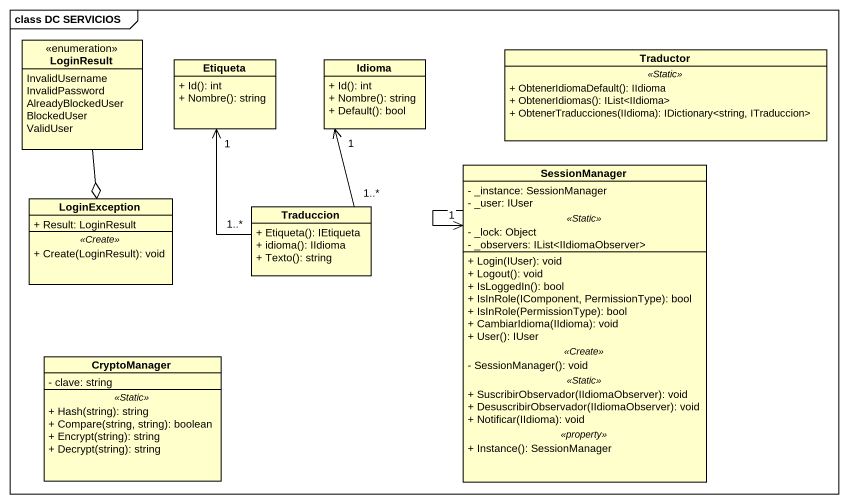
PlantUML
@startuml
mainframe class DC SERVICIOS
hide circle
hide empty members
skinparam classAttributeIconSize 0
enum LoginResult {
  InvalidUsername
  InvalidPassword
  AlreadyBlockedUser
  BlockedUser
  ValidUser
}
class Etiqueta {
  + Id(): int
  + Nombre(): string
}
class Idioma {
  + Id(): int
  + Nombre(): string
  + Default(): bool
}
class Traductor {
  .. <<Static>> ..
  + ObtenerIdiomaDefault(): IIdioma
  + ObtenerIdiomas(): IList<IIdioma>
  + ObtenerTraducciones(IIdioma): IDictionary<string, ITraduccion>
}
class SessionManager {
  - _instance: SessionManager
  - _user: IUser
  .. <<Static>> ..
  - _lock: Object
  - _observers: IList<IIdiomaObserver>
  --
  + Login(IUser): void
  + Logout(): void
  + IsLoggedIn(): bool
  + IsInRole(IComponent, PermissionType): bool
  + IsInRole(PermissionType): bool
  + CambiarIdioma(IIdioma): void
  + User(): IUser
  .. <<Create>> ..
  - SessionManager(): void
  .. <<Static>> ..
  + SuscribirObservador(IIdiomaObserver): void
  + DesuscribirObservador(IIdiomaObserver): void
  + Notificar(IIdioma): void
  .. <<property>> ..
  + Instance(): SessionManager
}
class LoginException {
  + Result: LoginResult
  .. <<Create>> ..
  + Create(LoginResult): void
}
class Traduccion {
  + Etiqueta(): IEtiqueta
  + idioma(): IIdioma
  + Texto(): string
}
class CryptoManager {
  - clave: string
  .. <<Static>> ..
  + Hash(string): string
  + Compare(string, string): boolean
  + Encrypt(string): string
  + Decrypt(string): string
}
LoginResult --o LoginException
Etiqueta "1" <-- "1..*" Traduccion
Idioma "1" <-- "1..*" Traduccion
SessionManager --> "1" SessionManager
@enduml
